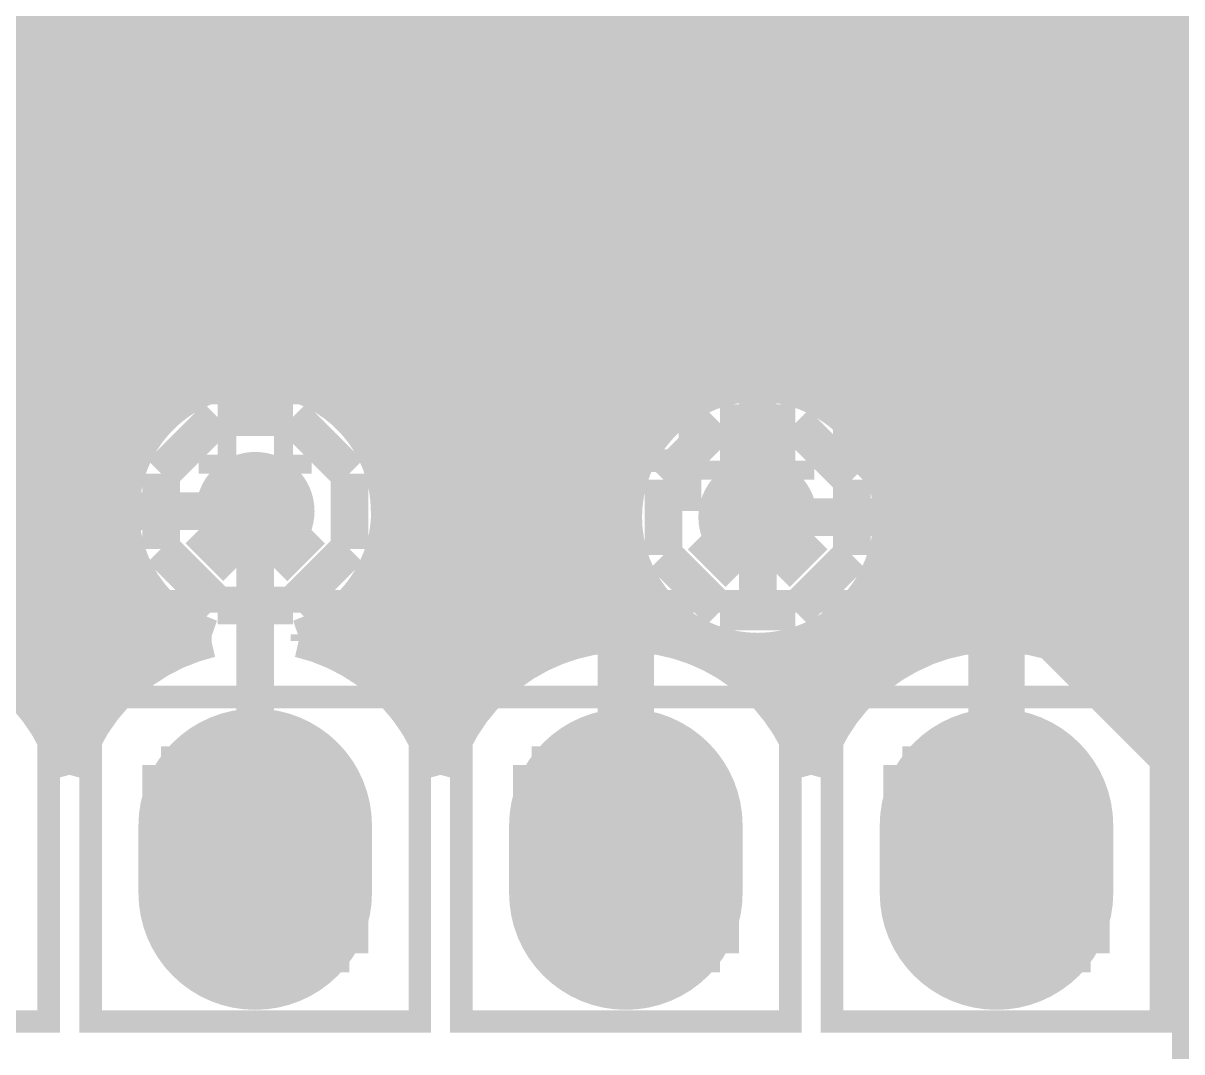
# Model space of a CAD drawing. Extents: x 980 to 1163, y 595 to 881.
# Drawn here: x 1081.04 to 1088.85, y 799.74 to 806.68 of the extents above; entities that cross this region are included whole.
import ezdxf

# ---------------------------------------------------------------- set-up
doc = ezdxf.new("R2010")
doc.units = 0
doc.header["$LTSCALE"] = 10
doc.header["$MEASUREMENT"] = 0
doc.layers.get('0').update_dxf_attribs({"linetype": 'CONTINUOUS'})
for name, color, linetype in [('22-304-2_BOT', 7, 'CONTINUOUS'), ('22-304-2_DRD', 7, 'CONTINUOUS'), ('22-304-2_DRL', 2, 'CONTINUOUS'), ('22-304-2_IN1', 4, 'CONTINUOUS'), ('22-304-2_IN2', 3, 'CONTINUOUS'), ('22-304-2_SMB', 5, 'CONTINUOUS'), ('22-304-2_SMT', 10, 'CONTINUOUS'), ('22-304-2_SPT', 9, 'CONTINUOUS'), ('22-304-2_SST', 11, 'CONTINUOUS'), ('22-304-2_TOP', 13, 'CONTINUOUS'), ('THRUHOLE_TAP', 7, 'CONTINUOUS')]:
    doc.layers.add(name, color=color, linetype=linetype)

# ---------------------------------------------------------------- blocks, each defined once
blk = doc.blocks.new('OBLONG_8')
at = {"const_width": 1.5748}
blk.add_lwpolyline([(0, 0.2286), (0, -0.2286)], dxfattribs=at)
at = {"const_width": 0.7874}
for points in [[(-0.3937, 0.2286, 1), (0.3937, 0.2286, 1)], [(-0.3937, -0.2286, 1), (0.3937, -0.2286, 1)]]:
    blk.add_lwpolyline(points, format="xyb", close=True, dxfattribs=at)
blk = doc.blocks.new('ROUND_39')
at = {"const_width": 0.40005}
blk.add_lwpolyline([(-0.200024, 0, 1), (0.200024, 0, 1)], format="xyb", close=True, dxfattribs=at)
blk = doc.blocks.new('ROUND_14')
at = {"const_width": 0.59944}
blk.add_lwpolyline([(-0.29972, 0, 1), (0.29972, 0, 1)], format="xyb", close=True, dxfattribs=at)
blk = doc.blocks.new('ROUND_87')
at = {"const_width": 0.10033}
blk.add_lwpolyline([(-0.050164, 0, 1), (0.050164, 0, 1)], format="xyb", close=True, dxfattribs=at)
blk = doc.blocks.new('ROUND_38')
at = {"const_width": 0.40005}
blk.add_lwpolyline([(-0.200024, 0, 1), (0.200024, 0, 1)], format="xyb", close=True, dxfattribs=at)
blk = doc.blocks.new('RECTANGLE_15')
blk.add_solid([(0.36957, 2.0447), (0.36957, -2.0447), (-0.36957, 2.0447), (-0.36957, -2.0447)])
blk = doc.blocks.new('ROUND_80')
at = {"const_width": 0.10033}
blk.add_lwpolyline([(-0.050164, 0, 1), (0.050164, 0, 1)], format="xyb", close=True, dxfattribs=at)

msp = doc.modelspace()

# ---------------------------------------------------------------- linework, layer by layer
at = {"layer": '22-304-2_BOT'}
for points, const_width in [([(1094.007, 806.2682), (1063.3823, 806.2682)], 0.254), ([(1081.1369, 806.2682), (1081.1369, 804.0228)], 0.254), ([(1081.3655, 806.2682), (1081.3655, 804.0228)], 0.254), ([(1081.5941, 806.2682), (1081.5941, 804.0228)], 0.254), ([(1081.8227, 806.2682), (1081.8227, 804.0228)], 0.254), ([(1082.0513, 806.2682), (1082.0513, 804.1092)], 0.254), ([(1082.2799, 806.2682), (1082.2799, 804.2362)], 0.254), ([(1082.5085, 806.2682), (1082.5085, 804.2895)], 0.254), ([(1082.7371, 806.2682), (1082.7371, 804.2844)], 0.254), ([(1082.9657, 806.2682), (1082.9657, 804.2158)], 0.254), ([(1083.1943, 806.2682), (1083.1943, 804.0711)], 0.254), ([(1083.4229, 806.2682), (1083.4229, 803.7663)], 0.254), ([(1083.6515, 806.2682), (1083.6515, 802.0238)], 0.254), ([(1083.8801, 806.2682), (1083.8801, 801.7063)], 0.254), ([(1084.1087, 806.2682), (1084.1087, 802.1026)], 0.254), ([(1084.3373, 806.2682), (1084.3373, 802.3159)], 0.254), ([(1084.5659, 806.2682), (1084.5659, 802.4505)], 0.254), ([(1084.7945, 806.2682), (1084.7945, 802.5293)], 0.254), ([(1085.0231, 806.2682), (1085.0231, 802.5623)], 0.254), ([(1085.2517, 806.2682), (1085.2517, 803.878)], 0.254), ([(1085.4803, 806.2682), (1085.4803, 804.099)], 0.254), ([(1085.7089, 806.2682), (1085.7089, 804.2108)], 0.254), ([(1085.9375, 806.2682), (1085.9375, 804.2539)], 0.254), ([(1086.1661, 806.2682), (1086.1661, 804.2362)], 0.254), ([(1086.3947, 806.2682), (1086.3947, 804.1574)], 0.254), ([(1086.6233, 806.2682), (1086.6233, 803.9949)], 0.254), ([(1086.8519, 806.2682), (1086.8519, 803.9822)], 0.254), ([(1087.0805, 806.2682), (1087.0805, 803.9822)], 0.254), ([(1087.3091, 806.2682), (1087.3091, 803.9822)], 0.254), ([(1087.5377, 806.2682), (1087.5377, 803.9822)], 0.254), ([(1087.7663, 806.2682), (1087.7663, 803.9822)], 0.254), ([(1087.9949, 806.2682), (1087.9949, 803.9822)], 0.254), ([(1088.2235, 806.2682), (1088.2235, 803.9822)], 0.254), ([(1088.4521, 806.2682), (1088.4521, 803.9822)], 0.254), ([(1088.6807, 806.2682), (1088.6807, 803.9822)], 0.254), ([(1088.9093, 806.2682), (1088.9093, 803.9822)], 0.254), ([(1093.9867, 806.192), (1053.7049, 806.192)], 0.254), ([(1093.9715, 805.9634), (1053.7049, 805.9634)], 0.254), ([(1094.0147, 805.7348), (1053.7049, 805.7348)], 0.254), ([(1094.1264, 805.5062), (1053.7049, 805.5062)], 0.254), ([(1094.3474, 805.2776), (1053.7049, 805.2776)], 0.254), ([(1109.0896, 805.049), (1050.5959, 805.049)], 0.254), ([(1109.0896, 804.8204), (1050.8245, 804.8204)], 0.254), ([(1109.0896, 804.5918), (1066.4912, 804.5918)], 0.254), ([(1109.0896, 804.3632), (1066.7757, 804.3632)], 0.254), ([(1082.0843, 804.1346), (1073.207, 804.1346)], 0.254), ([(1085.5361, 804.1346), (1083.113, 804.1346)], 0.254), ([(1109.0896, 804.1346), (1086.4404, 804.1346)], 0.254), ([(1081.9497, 804.0228), (1073.3416, 804.0228)], 0.254), ([(1101.2283, 803.9822), (1086.636, 803.9822)], 0.254), ([(1085.272, 803.906), (1083.3441, 803.906)], 0.254), ([(1085.1424, 803.6774), (1083.4584, 803.6774)], 0.254), ([(1085.0866, 803.4488), (1083.5041, 803.4488)], 0.254), ([(1072.6939, 803.3878), (1082.5999, 803.3878)], 0.254), ([(1138.8203, 796.8702), (1138.8203, 800.0452), (1136.9153, 801.9502), (1130.8193, 801.9502), (1129.6763, 800.8072), (1103.7683, 800.8072), (1101.2283, 803.3472), (1085.9883, 803.3472)], 0.254), ([(1085.0891, 803.2202), (1083.4914, 803.2202)], 0.254), ([(1085.1526, 802.9916), (1083.4152, 802.9916)], 0.254), ([(1083.4229, 803.0068), (1083.4229, 802.2677)], 0.254), ([(1081.9497, 802.7528), (1073.3416, 802.7528)], 0.254), ([(1081.9395, 802.763), (1073.3518, 802.763)], 0.254), ([(1081.1369, 802.7528), (1081.1369, 802.0441)], 0.254), ([(1081.3655, 802.7528), (1081.3655, 801.6631)], 0.254), ([(1081.5941, 802.7528), (1081.5941, 802.0873)], 0.254), ([(1081.8227, 802.7528), (1081.8227, 802.3058)], 0.254), ([(1085.2923, 802.763), (1083.2578, 802.763)], 0.254), ([(1085.2517, 802.8163), (1085.2517, 802.5547)], 0.254), ([(1082.0513, 802.6639), (1082.0513, 802.4429)], 0.254), ([(1083.1943, 802.702), (1083.1943, 802.4201)], 0.254), ([(1086.6233, 802.6995), (1086.6233, 802.1203)], 0.254), ([(1099.0972, 802.7122), (1086.636, 802.7122)], 0.254), ([(1086.8519, 802.7122), (1086.8519, 802.3261)], 0.254), ([(1087.0805, 802.7122), (1087.0805, 802.4556)], 0.254), ([(1087.3091, 802.7122), (1087.3091, 802.5318)], 0.254), ([(1087.5377, 802.7122), (1087.5377, 802.5623)], 0.254), ([(1087.7663, 802.7122), (1087.7663, 802.5547)], 0.254), ([(1087.9949, 802.7122), (1087.9949, 802.5013)], 0.254), ([(1088.2235, 802.7122), (1088.2235, 802.4048)], 0.254), ([(1088.4521, 802.7122), (1088.4521, 802.2448)], 0.254), ([(1088.6807, 802.7122), (1088.6807, 801.9832)], 0.254), ([(1088.9093, 802.7122), (1088.9093, 801.7825)], 0.254), ([(1085.4803, 802.5953), (1085.4803, 802.5064)], 0.254), ([(1082.2875, 802.5344), (1080.3774, 802.5344)], 0.254), ([(1084.8199, 802.5344), (1082.9098, 802.5344)], 0.254), ([(1082.9657, 802.5572), (1082.9657, 802.5115)], 0.254), ([(1085.0993, 802.5013), (1085.0993, 801.0408)], 0.381), ([(1085.5844, 802.5344), (1085.3787, 802.5344)], 0.254), ([(1087.3192, 802.5344), (1086.3921, 802.5344)], 0.254), ([(1086.3947, 802.5344), (1086.3947, 801.7444)], 0.254), ([(1087.5986, 802.5013), (1087.5986, 801.0408)], 0.381), ([(1089.8186, 802.5344), (1087.878, 802.5344)], 0.254), ([(1085.7089, 802.4836), (1085.7089, 802.4124)], 0.254), ([(1085.9375, 802.4404), (1085.9375, 802.2575)], 0.254), ([(1086.1661, 802.4556), (1086.1661, 802.0035)], 0.254), ([(1081.8227, 802.3058), (1080.8752, 802.3058)], 0.254), ([(1084.322, 802.3058), (1083.3771, 802.3058)], 0.254), ([(1086.8214, 802.3058), (1085.8765, 802.3058)], 0.254), ([(1089.3207, 802.3058), (1088.3759, 802.3058)], 0.254), ([(1081.5864, 802.0772), (1081.1115, 802.0772)], 0.254), ([(1084.0858, 802.0772), (1083.6108, 802.0772)], 0.254), ([(1086.5852, 802.0772), (1086.1127, 802.0772)], 0.254), ([(1089.0845, 802.0772), (1088.6121, 802.0772)], 0.254), ([(1081.4391, 801.8486), (1081.2562, 801.8486)], 0.254), ([(1083.941, 801.8486), (1083.7581, 801.8486)], 0.254), ([(1086.4404, 801.8486), (1086.2575, 801.8486)], 0.254), ([(1088.9397, 801.8486), (1088.7569, 801.8486)], 0.254)]:
    msp.add_lwpolyline(points, dxfattribs=dict(at, const_width=const_width))
at = {"layer": '22-304-2_BOT', "const_width": 0.254}
for points in [[(1082.5999, 804.2946, 0.201996), (1081.9512, 804.0213)], [(1083.5067, 803.3878, 0.414214), (1082.5999, 804.2946)], [(1085.9883, 804.2539, 0.414214), (1085.0815, 803.3472)], [(1086.636, 803.9822, 0.201487), (1085.9883, 804.2542)], [(1082.8971, 802.5293, 0.319653), (1083.5092, 803.3878)], [(1085.0815, 803.3472, 0.414214), (1085.9883, 802.4404)], [(1081.9497, 802.7528, 0.115857), (1082.3003, 802.5297)], [(1085.9883, 802.4404, 0.201486), (1086.6358, 802.7124)], [(1081.3477, 801.6098, 0.338309), (1080.098, 802.5648)], [(1082.3002, 802.5293, 0.274564), (1081.3477, 801.6098)], [(1083.8496, 801.6098, 0.274939), (1082.8971, 802.5293)], [(1085.0993, 802.5648, 0.33831), (1083.8496, 801.6098)], [(1086.3489, 801.6098, 0.338309), (1085.0993, 802.5648)], [(1087.5986, 802.5648, 0.33831), (1086.3489, 801.6098)], [(1088.8483, 801.6098, 0.338309), (1087.5986, 802.5648)], [(1090.098, 802.5648, 0.33831), (1088.8483, 801.6098)]]:
    msp.add_lwpolyline(points, format="xyb", dxfattribs=at)
at = {"layer": '22-304-2_DRD', "const_width": 0.254}
for points in [[(1082.3459, 804.0228), (1081.9649, 803.6418)], [(1082.8539, 804.0228), (1082.3459, 804.0228)], [(1083.2349, 803.6418), (1082.8539, 804.0228)], [(1085.7343, 803.9822), (1085.3533, 803.6012)], [(1086.2423, 803.9822), (1085.7343, 803.9822)], [(1086.6233, 803.6012), (1086.2423, 803.9822)], [(1082.3459, 803.7688), (1082.3459, 803.6418)], [(1082.4729, 803.7688), (1082.3459, 803.7688)], [(1082.4729, 803.6418), (1082.4729, 803.7688)], [(1082.7269, 803.7688), (1082.7269, 803.6418)], [(1082.8539, 803.7688), (1082.7269, 803.7688)], [(1082.8539, 803.6418), (1082.8539, 803.7688)], [(1085.7343, 803.7282), (1085.7343, 803.6012)], [(1085.8613, 803.7282), (1085.7343, 803.7282)], [(1085.8613, 803.6012), (1085.8613, 803.7282)], [(1086.1153, 803.7282), (1086.1153, 803.6012)], [(1086.2423, 803.7282), (1086.1153, 803.7282)], [(1086.2423, 803.6012), (1086.2423, 803.7282)], [(1081.9649, 803.6418), (1081.9649, 803.1338)], [(1082.3459, 803.6418), (1082.4729, 803.6418)], [(1082.7269, 803.6418), (1082.8539, 803.6418)], [(1083.2349, 803.1338), (1083.2349, 803.6418)], [(1085.3533, 803.6012), (1085.3533, 803.0932)], [(1085.7343, 803.6012), (1085.8613, 803.6012)], [(1086.1153, 803.6012), (1086.2423, 803.6012)], [(1086.6233, 803.0932), (1086.6233, 803.6012)], [(1082.4729, 803.0068), (1082.2189, 803.2608)], [(1082.9809, 803.2608), (1082.7269, 803.0068)], [(1085.8613, 802.9662), (1085.6073, 803.2202)], [(1086.3693, 803.2202), (1086.1153, 802.9662)], [(1081.9649, 803.1338), (1082.3459, 802.7528)], [(1082.8539, 802.7528), (1083.2349, 803.1338)], [(1085.3533, 803.0932), (1085.7343, 802.7122)], [(1086.2423, 802.7122), (1086.6233, 803.0932)], [(1082.7269, 803.0068), (1082.4729, 803.0068)], [(1086.1153, 802.9662), (1085.8613, 802.9662)], [(1082.3459, 802.7528), (1082.8539, 802.7528)], [(1085.7343, 802.7122), (1086.2423, 802.7122)], [(1081.9649, 801.6758), (1081.9649, 801.0408)], [(1082.5999, 801.6758), (1081.9649, 801.6758)], [(1082.5999, 800.4058), (1082.5999, 801.6758)], [(1084.4643, 801.6758), (1084.4643, 801.0408)], [(1085.0993, 801.6758), (1084.4643, 801.6758)], [(1085.0993, 800.4058), (1085.0993, 801.6758)], [(1086.9636, 801.6758), (1086.9636, 801.0408)], [(1087.5986, 801.6758), (1086.9636, 801.6758)], [(1087.5986, 800.4058), (1087.5986, 801.6758)], [(1081.9649, 801.0408), (1083.2349, 801.0408)], [(1083.2349, 801.0408), (1083.2349, 800.4058)], [(1084.4643, 801.0408), (1085.7343, 801.0408)], [(1085.7343, 801.0408), (1085.7343, 800.4058)], [(1086.9636, 801.0408), (1088.2336, 801.0408)], [(1088.2336, 801.0408), (1088.2336, 800.4058)], [(1083.2349, 800.4058), (1082.5999, 800.4058)], [(1085.7343, 800.4058), (1085.0993, 800.4058)], [(1088.2336, 800.4058), (1087.5986, 800.4058)]]:
    msp.add_lwpolyline(points, dxfattribs=at)
at = {"layer": '22-304-2_IN1', "const_width": 0.254}
for points in [[(1082.4069, 826.3342), (1082.4069, 804.2743)], [(1082.6355, 826.3342), (1082.6355, 804.2946)], [(1082.8641, 826.3342), (1082.8641, 804.2539)], [(1083.0927, 826.3342), (1083.0927, 804.1473)], [(1083.3213, 826.3342), (1083.3213, 803.9364)], [(1083.5499, 826.3342), (1083.5499, 802.1483)], [(1083.7785, 826.3342), (1083.7785, 801.8054)], [(1084.0071, 826.3342), (1084.0071, 801.9654)], [(1084.2357, 826.3342), (1084.2357, 802.2346)], [(1084.4643, 826.3342), (1084.4643, 802.3972)], [(1084.6929, 826.3342), (1084.6929, 802.4988)], [(1084.9215, 826.3342), (1084.9215, 802.5521)], [(1085.1501, 826.3342), (1085.1501, 803.6951)], [(1085.3787, 826.3342), (1085.3787, 804.0203)], [(1085.6073, 826.3342), (1085.6073, 804.1701)], [(1085.8359, 826.3342), (1085.8359, 804.2412)], [(1086.0645, 826.3342), (1086.0645, 804.2514)], [(1086.2931, 826.3342), (1086.2931, 804.2006)], [(1086.5217, 826.3342), (1086.5217, 804.0812)], [(1086.7503, 826.3342), (1086.7503, 803.8399)], [(1086.9789, 826.3342), (1086.9789, 802.4048)], [(1082.1783, 819.2374), (1082.1783, 804.1904)], [(1081.9497, 818.9961), (1081.9497, 804.0203)], [(1081.0353, 818.9072), (1081.0353, 802.1635)], [(1081.2639, 818.8361), (1081.2639, 801.8359)], [(1081.7211, 818.8742), (1081.7211, 803.6164)], [(1081.4925, 818.8259), (1081.4925, 801.9425)], [(1087.2075, 807.8277), (1087.2075, 802.5039)], [(1087.4361, 807.5636), (1087.4361, 802.5547)], [(1088.8077, 807.5204), (1088.8077, 801.7368)], [(1087.6647, 807.4137), (1087.6647, 802.5623)], [(1088.5791, 807.3908), (1088.5791, 802.1178)], [(1087.8933, 807.3324), (1087.8933, 802.5318)], [(1088.1219, 807.3045), (1088.1219, 802.4556)], [(1088.3505, 807.3223), (1088.3505, 802.3235)], [(1094.3855, 806.7762), (1029.1151, 806.7762)], [(1094.1442, 806.5476), (1029.3437, 806.5476)], [(1094.0223, 806.319), (1029.5723, 806.319)], [(1093.974, 806.0904), (1029.8009, 806.0904)], [(1093.9842, 805.8618), (1077.37, 805.8618)], [(1094.0553, 805.6332), (1077.5936, 805.6332)], [(1094.2052, 805.4046), (1077.7053, 805.4046)], [(1094.5303, 805.176), (1077.751, 805.176)], [(1113.1637, 804.9474), (1077.7358, 804.9474)], [(1113.2425, 804.7188), (1077.6571, 804.7188)], [(1113.4076, 804.4902), (1077.4945, 804.4902)], [(1082.3561, 804.2616), (1077.1338, 804.2616)], [(1113.7759, 804.2616), (1082.8412, 804.2616)], [(1081.9598, 804.033), (1073.3314, 804.033)], [(1085.3939, 804.033), (1083.2374, 804.033)], [(1117.8297, 804.033), (1086.5826, 804.033)], [(1081.7922, 803.8044), (1073.4991, 803.8044)], [(1085.2034, 803.8044), (1083.4051, 803.8044)], [(1117.7433, 803.8044), (1086.7731, 803.8044)], [(1081.7109, 803.5758), (1073.5804, 803.5758)], [(1085.1094, 803.5758), (1083.4864, 803.5758)], [(1117.7205, 803.5758), (1086.8671, 803.5758)], [(1081.6931, 803.3472), (1073.5981, 803.3472)], [(1085.0815, 803.3472), (1083.5041, 803.3472)], [(1117.756, 803.3472), (1086.895, 803.3472)], [(1081.7211, 803.1567), (1081.7211, 802.2219)], [(1081.7312, 803.1186), (1073.56, 803.1186)], [(1085.1094, 803.1186), (1083.466, 803.1186)], [(1107.5071, 803.1186), (1086.8671, 803.1186)], [(1085.1501, 802.9992), (1085.1501, 802.5623)], [(1081.8379, 802.89), (1073.4534, 802.89)], [(1083.3213, 802.8366), (1083.3213, 802.3439)], [(1085.2034, 802.89), (1083.3594, 802.89)], [(1086.7503, 802.8544), (1086.7503, 802.2473)], [(1107.243, 802.89), (1086.7731, 802.89)], [(1081.9497, 802.7528), (1081.9497, 802.3896)], [(1085.3787, 802.6741), (1085.3787, 802.5344)], [(1082.0538, 802.6614), (1073.2375, 802.6614)], [(1083.0927, 802.6258), (1083.0927, 802.4658)], [(1085.3939, 802.6614), (1083.1435, 802.6614)], [(1086.5217, 802.6131), (1086.5217, 801.9883)], [(1098.9854, 802.6614), (1086.5826, 802.6614)], [(1082.1783, 802.5826), (1082.1783, 802.4937)], [(1085.6073, 802.5242), (1085.6073, 802.4607)], [(1082.0284, 802.4328), (1080.6695, 802.4328)], [(1084.5278, 802.4328), (1083.1689, 802.4328)], [(1087.0297, 802.4328), (1085.6682, 802.4328)], [(1085.8359, 802.4531), (1085.8359, 802.3337)], [(1086.0645, 802.4429), (1086.0645, 802.133)], [(1086.2931, 802.4912), (1086.2931, 801.7724)], [(1089.529, 802.4328), (1088.1701, 802.4328)], [(1081.7007, 802.2042), (1080.9946, 802.2042)], [(1084.2026, 802.2042), (1083.4965, 802.2042)], [(1086.702, 802.2042), (1085.9959, 802.2042)], [(1089.2014, 802.2042), (1088.4952, 802.2042)], [(1081.5128, 801.9756), (1081.1851, 801.9756)], [(1084.0121, 801.9756), (1083.6845, 801.9756)], [(1086.514, 801.9756), (1086.1838, 801.9756)], [(1089.0134, 801.9756), (1088.6857, 801.9756)], [(1081.3934, 801.747), (1081.302, 801.747)], [(1083.8953, 801.747), (1083.8039, 801.747)], [(1086.3947, 801.747), (1086.3032, 801.747)], [(1088.894, 801.747), (1088.8026, 801.747)]]:
    msp.add_lwpolyline(points, dxfattribs=at)
for points in [[(1082.5999, 804.2946, 0.414214), (1081.6931, 803.3878)], [(1083.5067, 803.3878, 0.414214), (1082.5999, 804.2946)], [(1085.9883, 804.2539, 0.414214), (1085.0815, 803.3472)], [(1086.895, 803.3472, 0.414214), (1085.9883, 804.2539)], [(1081.6906, 803.3878, 0.318926), (1082.3002, 802.5293)], [(1082.8971, 802.5293, 0.319653), (1083.5092, 803.3878)], [(1085.0815, 803.3472, 0.414214), (1085.9883, 802.4404)], [(1085.9883, 802.4404, 0.414214), (1086.895, 803.3472)], [(1081.3477, 801.6098, 0.338309), (1080.098, 802.5648)], [(1082.3002, 802.5293, 0.274564), (1081.3477, 801.6098)], [(1083.8496, 801.6098, 0.274939), (1082.8971, 802.5293)], [(1085.0993, 802.5648, 0.33831), (1083.8496, 801.6098)], [(1086.3489, 801.6098, 0.338309), (1085.0993, 802.5648)], [(1087.5986, 802.5648, 0.33831), (1086.3489, 801.6098)], [(1088.8483, 801.6098, 0.338309), (1087.5986, 802.5648)], [(1090.098, 802.5648, 0.33831), (1088.8483, 801.6098)]]:
    msp.add_lwpolyline(points, format="xyb", dxfattribs=at)
at = {"layer": '22-304-2_IN2'}
for points, const_width in [([(1082.5085, 835.0845), (1082.5085, 804.4089)], 0.254), ([(1082.7371, 835.0845), (1082.7371, 804.4038)], 0.254), ([(1085.0231, 834.3098), (1085.0231, 803.6951)], 0.254), ([(1085.2517, 834.1878), (1085.2517, 804.0609)], 0.254), ([(1085.4803, 825.3004), (1085.4803, 804.2387)], 0.254), ([(1084.7945, 825.2242), (1084.7945, 802.6487)], 0.254), ([(1082.9657, 825.0184), (1082.9657, 804.3454)], 0.254), ([(1084.5659, 824.8584), (1084.5659, 802.5775)], 0.254), ([(1085.7089, 824.7873), (1085.7089, 804.3352)], 0.254), ([(1083.1943, 824.7644), (1083.1943, 804.2235)], 0.254), ([(1083.4229, 824.6298), (1083.4229, 803.9974)], 0.254), ([(1084.3373, 824.6806), (1084.3373, 802.4607)], 0.254), ([(1083.6515, 824.5612), (1083.6515, 802.2143)], 0.254), ([(1083.8801, 824.546), (1083.8801, 801.9857)], 0.254), ([(1084.1087, 824.5841), (1084.1087, 802.2778)], 0.254), ([(1085.9375, 824.5841), (1085.9375, 804.3708)], 0.254), ([(1086.1661, 824.4723), (1086.1661, 804.3581)], 0.254), ([(1086.8519, 824.4825), (1086.8519, 803.9009)], 0.254), ([(1086.3947, 824.4241), (1086.3947, 804.2895)], 0.254), ([(1086.6233, 824.4266), (1086.6233, 804.1523)], 0.254), ([(1082.2799, 819.1764), (1082.2799, 804.3606)], 0.254), ([(1082.0513, 818.9224), (1082.0513, 804.2539)], 0.254), ([(1081.8227, 818.7878), (1081.8227, 804.0584)], 0.254), ([(1081.1369, 818.7421), (1081.1369, 802.2296)], 0.254), ([(1081.3655, 818.704), (1081.3655, 801.9603)], 0.254), ([(1081.5941, 818.7192), (1081.5941, 803.5935)], 0.254), ([(1087.0805, 807.8099), (1087.0805, 802.5852)], 0.254), ([(1087.3091, 807.5178), (1087.3091, 802.6537)], 0.254), ([(1088.9093, 807.4493), (1088.9093, 802.034)], 0.254), ([(1087.5377, 807.3477), (1087.5377, 802.6817)], 0.254), ([(1088.6807, 807.307), (1088.6807, 802.1813)], 0.254), ([(1087.7663, 807.2461), (1087.7663, 802.6741)], 0.254), ([(1087.9949, 807.1953), (1087.9949, 802.6258)], 0.254), ([(1088.4521, 807.2232), (1088.4521, 802.3972)], 0.254), ([(1088.2235, 807.1876), (1088.2235, 802.5369)], 0.254), ([(1094.0705, 806.6492), (1024.185, 806.6492)], 0.254), ([(1093.9359, 806.4206), (1024.4136, 806.4206)], 0.254), ([(1093.8673, 806.192), (1027.3041, 806.192)], 0.254), ([(1093.8521, 805.9634), (1027.9213, 805.9634)], 0.254), ([(1093.8902, 805.7348), (1028.3303, 805.7348)], 0.254), ([(1093.9867, 805.5062), (1028.6452, 805.5062)], 0.254), ([(1094.1645, 805.2776), (1028.8992, 805.2776)], 0.254), ([(1094.5303, 805.049), (1029.1126, 805.049)], 0.254), ([(1113.0748, 804.8204), (1029.2929, 804.8204)], 0.254), ([(1113.179, 804.5918), (1029.4479, 804.5918)], 0.254), ([(1082.2824, 804.3632), (1073.0089, 804.3632)], 0.254), ([(1085.8435, 804.3632), (1082.9149, 804.3632)], 0.254), ([(1113.3669, 804.3632), (1086.133, 804.3632)], 0.254), ([(1081.8963, 804.1346), (1073.3949, 804.1346)], 0.254), ([(1085.3304, 804.1346), (1083.3009, 804.1346)], 0.254), ([(1113.786, 804.1346), (1086.6461, 804.1346)], 0.254), ([(1081.7134, 803.906), (1073.5778, 803.906)], 0.254), ([(1085.1272, 803.906), (1083.4838, 803.906)], 0.254), ([(1117.6468, 803.906), (1086.8493, 803.906)], 0.254), ([(1081.6144, 803.6774), (1073.6769, 803.6774)], 0.254), ([(1085.0154, 803.6774), (1083.5829, 803.6774)], 0.254), ([(1117.6036, 803.6774), (1086.9585, 803.6774)], 0.254), ([(1081.5737, 803.4488), (1073.7175, 803.4488)], 0.254), ([(1084.9672, 803.4488), (1083.6235, 803.4488)], 0.254), ([(1117.6113, 803.4488), (1087.0093, 803.4488)], 0.254), ([(1081.5864, 803.2202), (1073.7048, 803.2202)], 0.254), ([(1084.9697, 803.2202), (1083.6108, 803.2202)], 0.254), ([(1107.4462, 803.2202), (1087.0068, 803.2202)], 0.254), ([(1081.5941, 803.1795), (1081.5941, 802.2626)], 0.254), ([(1081.6525, 802.9916), (1073.6388, 802.9916)], 0.254), ([(1085.0256, 802.9916), (1083.5448, 802.9916)], 0.254), ([(1085.0231, 802.9992), (1085.0231, 802.6817)], 0.254), ([(1107.1744, 802.9916), (1086.9509, 802.9916)], 0.254), ([(1081.7846, 802.763), (1073.5067, 802.763)], 0.254), ([(1085.145, 802.763), (1083.4127, 802.763)], 0.254), ([(1083.4229, 802.7757), (1083.4229, 802.4175)], 0.254), ([(1098.9245, 802.763), (1086.8315, 802.763)], 0.254), ([(1086.8519, 802.7934), (1086.8519, 802.4683)], 0.254), ([(1081.8227, 802.7147), (1081.8227, 802.4505)], 0.254), ([(1085.0993, 802.6207), (1085.0993, 801.0408)], 0.381), ([(1085.2085, 802.6791), (1085.0993, 802.6834)], 0.254), ([(1087.5986, 802.6207), (1087.5986, 801.0408)], 0.381), ([(1081.9674, 802.5344), (1080.7305, 802.5344)], 0.254), ([(1084.4668, 802.5344), (1083.2298, 802.5344)], 0.254), ([(1086.9662, 802.5344), (1086.6131, 802.5344)], 0.254), ([(1086.6233, 802.5394), (1086.6233, 802.2931)], 0.254), ([(1089.4655, 802.5344), (1088.2311, 802.5344)], 0.254), ([(1086.3947, 802.4048), (1086.3947, 802.0086)], 0.254), ([(1081.6372, 802.3058), (1081.0607, 802.3058)], 0.254), ([(1084.1366, 802.3058), (1083.56, 802.3058)], 0.254), ([(1086.636, 802.3058), (1086.0619, 802.3058)], 0.254), ([(1086.1661, 802.3362), (1086.1661, 802.1965)], 0.254), ([(1089.1353, 802.3058), (1088.5613, 802.3058)], 0.254), ([(1081.4391, 802.0772), (1081.2588, 802.0772)], 0.254), ([(1083.9385, 802.0772), (1083.7581, 802.0772)], 0.254), ([(1086.4378, 802.0772), (1086.26, 802.0772)], 0.254), ([(1088.9372, 802.0772), (1088.7594, 802.0772)], 0.254)]:
    msp.add_lwpolyline(points, dxfattribs=dict(at, const_width=const_width))
at = {"layer": '22-304-2_IN2', "const_width": 0.254}
for points in [[(1082.5999, 804.414, 0.414214), (1081.5737, 803.3878)], [(1083.6261, 803.3878, 0.414214), (1082.5999, 804.414)], [(1085.9883, 804.3733, 0.414214), (1084.9621, 803.3472)], [(1087.0144, 803.3472, 0.414214), (1085.9883, 804.3733)], [(1081.5737, 803.3878, 0.242213), (1082.0035, 802.5528)], [(1083.1943, 802.5521, 0.242747), (1083.6254, 803.3878)], [(1084.9621, 803.3472, 0.178964), (1085.209, 802.6796)], [(1086.0416, 802.321, 0.399084), (1087.017, 803.3472)], [(1081.3477, 801.9298, 0.278009), (1080.098, 802.6817)], [(1085.0993, 802.6842, 0.278009), (1083.8496, 801.9298)], [(1087.5986, 802.6842, 0.278009), (1086.3489, 801.9298)], [(1088.8483, 801.9298, 0.278009), (1087.5986, 802.6817)], [(1090.098, 802.6842, 0.278009), (1088.8483, 801.9298)], [(1082.003, 802.5521, 0.16393), (1081.3485, 801.9294)], [(1083.8496, 801.9298, 0.164133), (1083.1941, 802.5519)], [(1086.3489, 801.9298, 0.088724), (1086.0426, 802.3221)]]:
    msp.add_lwpolyline(points, format="xyb", dxfattribs=at)
at = {"layer": '22-304-2_SST', "const_width": 0.1524}
for points in [[(1084.3957, 803.7282), (1084.3957, 803.558), (1084.4566, 803.3903), (1084.6929, 803.3903), (1084.7513, 803.558), (1084.7513, 804.4063)], [(1084.8122, 804.4063), (1084.5735, 804.4063)], [(1085.6504, 803.7282), (1085.1755, 803.7282), (1085.4117, 804.4063), (1085.5311, 804.4063), (1085.5311, 803.3903)], [(1082.8996, 795.971), (1082.4983, 795.971), (1082.4983, 796.8016), (1075.8791, 796.8016), (1075.8791, 802.7807), (1094.3195, 802.7807), (1094.3195, 796.8016), (1087.7002, 796.8016), (1087.7002, 795.971), (1087.2989, 795.971), (1087.2989, 794.7899), (1082.8996, 794.7899), (1082.8996, 795.971), (1082.8996, 797.4467), (1083.7099, 797.4467)], [(1081.208, 802.1356), (1078.988, 802.1356), (1078.988, 799.9461), (1081.208, 799.9461), (1081.208, 802.1356)], [(1083.7099, 802.1356), (1081.4899, 802.1356), (1081.4899, 799.9461), (1083.7099, 799.9461), (1083.7099, 802.1356)], [(1086.2092, 802.1356), (1083.9893, 802.1356), (1083.9893, 799.9461), (1086.2092, 799.9461), (1086.2092, 802.1356)], [(1088.7086, 802.1356), (1086.4886, 802.1356), (1086.4886, 799.9461), (1088.7086, 799.9461), (1088.7086, 802.1356)], [(1082.2824, 801.3583), (1082.2824, 800.7233), (1082.9174, 800.7233), (1082.7675, 800.8732), (1082.7675, 801.2085), (1082.9174, 801.3583), (1082.2824, 801.3583), (1082.4323, 801.2085), (1082.4323, 800.8732), (1082.7675, 800.8732)], [(1082.9174, 801.3583), (1082.9174, 800.7233)], [(1084.7818, 801.3583), (1084.7818, 800.7233), (1085.4168, 800.7233), (1085.2669, 800.8732), (1085.2669, 801.2085), (1085.4168, 801.3583), (1084.7818, 801.3583), (1084.9316, 801.2085), (1084.9316, 800.8732), (1085.2669, 800.8732)], [(1085.4168, 801.3583), (1085.4168, 800.7233)], [(1087.2811, 801.3583), (1087.2811, 800.7233), (1087.9161, 800.7233), (1087.7663, 800.8732), (1087.7663, 801.2085), (1087.9161, 801.3583), (1087.2811, 801.3583), (1087.431, 801.2085), (1087.431, 800.8732), (1087.7663, 800.8732)], [(1087.9161, 801.3583), (1087.9161, 800.7233)], [(1082.4323, 801.2085), (1082.7675, 801.2085)], [(1084.9316, 801.2085), (1085.2669, 801.2085)], [(1087.431, 801.2085), (1087.7663, 801.2085)], [(1082.2824, 800.7233), (1082.4323, 800.8732)], [(1084.7818, 800.7233), (1084.9316, 800.8732)], [(1087.2811, 800.7233), (1087.431, 800.8732)]]:
    msp.add_lwpolyline(points, dxfattribs=at)
at = {"layer": '22-304-2_TOP'}
for points, const_width in [([(1085.9883, 803.3472), (1085.9883, 820.3652), (1085.2263, 821.1272), (1085.2263, 825.4452), (1088.5283, 828.7472), (1088.5283, 833.4462), (1088.1473, 833.8272), (1088.1473, 845.5112), (1086.1153, 847.5432), (1086.1153, 858.7192), (1084.0833, 860.7512)], 0.254), ([(1077.5986, 798.5415), (1078.7493, 799.6921), (1078.7493, 802.2042), (1080.7813, 804.2362), (1083.8293, 804.2362), (1085.4803, 805.8872), (1085.4803, 819.9842), (1082.5593, 822.9052), (1082.5593, 823.9466)], 0.254), ([(1087.6393, 822.3819), (1087.6393, 822.2702), (1088.2743, 821.6352), (1088.2743, 819.8572), (1086.6233, 818.2062), (1086.6233, 803.8552), (1088.9093, 801.5692), (1088.9093, 795.9812)], 0.254), ([(1087.2583, 807.7515), (1087.2583, 804.1168)], 0.254), ([(1087.3091, 807.688), (1087.3091, 804.066)], 0.254), ([(1088.9093, 807.6042), (1088.9093, 802.4658)], 0.254), ([(1087.5377, 807.4874), (1087.5377, 803.8374)], 0.254), ([(1088.6807, 807.4391), (1088.6807, 802.6944)], 0.254), ([(1087.7663, 807.3705), (1087.7663, 803.6088)], 0.254), ([(1087.9949, 807.3146), (1087.9949, 803.3802)], 0.254), ([(1088.2235, 807.3045), (1088.2235, 803.1516)], 0.254), ([(1088.4521, 807.3451), (1088.4521, 802.923)], 0.254), ([(1091.7744, 806.6492), (1087.2583, 806.6492)], 0.254), ([(1091.7744, 806.4206), (1087.2583, 806.4206)], 0.254), ([(1091.7744, 806.192), (1087.2583, 806.192)], 0.254), ([(1091.7744, 805.9634), (1087.2583, 805.9634)], 0.254), ([(1091.7744, 805.7348), (1087.2583, 805.7348)], 0.254), ([(1084.2001, 805.5062), (1068.8509, 805.5062)], 0.254), ([(1081.5331, 805.4935), (1081.0454, 805.4935), (1080.2631, 805.4935)], 0.254), ([(1081.1369, 805.4935), (1081.1369, 804.8712)], 0.254), ([(1081.3655, 805.4935), (1081.3655, 804.8712)], 0.254), ([(1082.3154, 805.4935), (1081.5331, 805.4935)], 0.254), ([(1081.5941, 805.4935), (1081.5941, 804.8712)], 0.254), ([(1081.8227, 805.4935), (1081.8227, 804.8712)], 0.254), ([(1082.0513, 805.4935), (1082.0513, 804.8712)], 0.254), ([(1082.2799, 805.4935), (1082.2799, 804.8712)], 0.254), ([(1082.8031, 805.4935), (1082.3154, 805.4935)], 0.254), ([(1082.5085, 805.4935), (1082.5085, 804.8712)], 0.254), ([(1082.7371, 805.4935), (1082.7371, 804.8712)], 0.254), ([(1083.5854, 805.4935), (1082.8031, 805.4935)], 0.254), ([(1082.9657, 805.4935), (1082.9657, 804.8712)], 0.254), ([(1083.1943, 805.4935), (1083.1943, 804.8712)], 0.254), ([(1083.4229, 805.4935), (1083.4229, 804.8712)], 0.254), ([(1084.1874, 805.4935), (1083.5651, 804.8712)], 0.254), ([(1084.0731, 805.4935), (1083.5854, 805.4935)], 0.254), ([(1083.6515, 805.4935), (1083.6515, 804.955)], 0.254), ([(1083.8801, 805.4935), (1083.8801, 805.1836)], 0.254), ([(1084.1874, 805.4935), (1084.0731, 805.4935)], 0.254), ([(1084.1087, 805.4935), (1084.1087, 805.4122)], 0.254), ([(1091.7744, 805.5062), (1087.2583, 805.5062)], 0.254), ([(1083.9715, 805.2776), (1069.0795, 805.2776)], 0.254), ([(1091.7744, 805.2776), (1087.2583, 805.2776)], 0.254), ([(1083.7429, 805.049), (1069.3081, 805.049)], 0.254), ([(1091.7744, 805.049), (1087.2583, 805.049)], 0.254), ([(1083.5651, 804.8712), (1080.7813, 804.8712)], 0.254), ([(1085.3533, 804.861), (1084.2814, 803.7917)], 0.254), ([(1085.3533, 804.861), (1085.3533, 803.9949)], 0.254), ([(1085.3533, 804.8204), (1085.3101, 804.8204)], 0.254), ([(1091.7744, 804.8204), (1087.2583, 804.8204)], 0.254), ([(1085.2517, 804.7594), (1085.2517, 803.878)], 0.254), ([(1085.3533, 804.5918), (1085.0815, 804.5918)], 0.254), ([(1091.7744, 804.5918), (1087.2583, 804.5918)], 0.254), ([(1085.0231, 804.5308), (1085.0231, 802.5623)], 0.254), ([(1085.3533, 804.3632), (1084.8529, 804.3632)], 0.254), ([(1091.7744, 804.3632), (1087.2583, 804.3632)], 0.254), ([(1084.7945, 804.3022), (1084.7945, 802.5293)], 0.254), ([(1084.5659, 804.0736), (1084.5659, 802.4505)], 0.254), ([(1085.3533, 804.1346), (1084.6243, 804.1346)], 0.254), ([(1091.7744, 804.1346), (1087.2583, 804.1346)], 0.254), ([(1087.2583, 804.1168), (1089.1861, 802.1889)], 0.254), ([(1084.3373, 803.845), (1084.3373, 802.3159)], 0.254), ([(1085.272, 803.906), (1084.3957, 803.906)], 0.254), ([(1091.7744, 803.906), (1087.4691, 803.906)], 0.254), ([(1083.8293, 803.6012), (1083.4813, 803.6012)], 0.254), ([(1083.6515, 803.6012), (1083.6515, 802.0238)], 0.254), ([(1083.8801, 803.6037), (1083.8801, 801.7063)], 0.254), ([(1084.1087, 803.6647), (1084.1087, 802.1026)], 0.254), ([(1085.1424, 803.6774), (1084.1315, 803.6774)], 0.254), ([(1091.7744, 803.6774), (1087.6977, 803.6774)], 0.254), ([(1085.0866, 803.4488), (1083.5041, 803.4488)], 0.254), ([(1091.7744, 803.4488), (1087.9263, 803.4488)], 0.254), ([(1082.5999, 803.3878), (1082.5999, 801.0408)], 0.254), ([(1085.0891, 803.2202), (1083.4914, 803.2202)], 0.254), ([(1091.7744, 803.2202), (1088.1549, 803.2202)], 0.254), ([(1085.1526, 802.9916), (1083.4152, 802.9916)], 0.254), ([(1083.4229, 803.0068), (1083.4229, 802.2677)], 0.254), ([(1091.7744, 802.9916), (1088.3835, 802.9916)], 0.254), ([(1086.7401, 802.8392), (1087.1109, 802.4683)], 0.254), ([(1085.2923, 802.763), (1083.2578, 802.763)], 0.254), ([(1085.2517, 802.8163), (1085.2517, 802.5547)], 0.254), ([(1086.8163, 802.763), (1086.6817, 802.763)], 0.254), ([(1091.7744, 802.763), (1088.6121, 802.763)], 0.254), ([(1083.2349, 802.7376), (1083.2349, 802.3972)], 0.254), ([(1086.6233, 802.6995), (1086.6233, 802.1203)], 0.254), ([(1086.8519, 802.7274), (1086.8519, 802.3261)], 0.254), ([(1085.4803, 802.5953), (1085.4803, 802.5064)], 0.254), ([(1084.8199, 802.5344), (1083.2349, 802.5344)], 0.254), ([(1085.0993, 802.5013), (1085.0993, 801.0408)], 0.381), ([(1085.5844, 802.5344), (1085.3787, 802.5344)], 0.254), ([(1087.0449, 802.5344), (1086.3921, 802.5344)], 0.254), ([(1086.3947, 802.5344), (1086.3947, 801.7444)], 0.254), ([(1089.8186, 802.5344), (1088.8407, 802.5344)], 0.254), ([(1085.7089, 802.4836), (1085.7089, 802.4124)], 0.254), ([(1085.9375, 802.4404), (1085.9375, 802.2575)], 0.254), ([(1086.1661, 802.4556), (1086.1661, 802.0035)], 0.254), ([(1087.0805, 802.4988), (1087.0805, 802.4556)], 0.254), ([(1084.322, 802.3058), (1083.3771, 802.3058)], 0.254), ([(1086.8214, 802.3058), (1085.8765, 802.3058)], 0.254), ([(1084.0858, 802.0772), (1083.6108, 802.0772)], 0.254), ([(1086.5852, 802.0772), (1086.1127, 802.0772)], 0.254), ([(1083.941, 801.8486), (1083.7581, 801.8486)], 0.254), ([(1086.4404, 801.8486), (1086.2575, 801.8486)], 0.254)]:
    msp.add_lwpolyline(points, dxfattribs=dict(at, const_width=const_width))
at = {"layer": '22-304-2_TOP', "const_width": 0.254}
for points in [[(1085.3533, 803.9949, 0.201487), (1085.0812, 803.3472)], [(1083.8293, 803.6012, 0.198912), (1084.2783, 803.7872)], [(1083.5067, 803.3878, 0.059446), (1083.4812, 803.6012)], [(1083.2349, 802.7376, 0.201996), (1083.5088, 803.3878)], [(1085.0815, 803.3472, 0.414214), (1085.9883, 802.4404)], [(1085.9883, 802.4404, 0.249114), (1086.7396, 802.8395)], [(1085.0993, 802.5648, 0.33831), (1083.8496, 801.6098)], [(1086.3489, 801.6098, 0.338309), (1085.0993, 802.5648)], [(1087.1109, 802.4683, 0.233761), (1086.3498, 801.6096)], [(1083.8496, 801.6098, 0.200647), (1083.2354, 802.398)]]:
    msp.add_lwpolyline(points, format="xyb", dxfattribs=at)

# ---------------------------------------------------------------- block references
at = {"layer": '22-304-2_BOT'}
for name, p in [('ROUND_39', (1082.5999, 803.3878)), ('ROUND_39', (1085.9883, 803.3472)), ('OBLONG_8', (1082.5999, 801.0408)), ('OBLONG_8', (1085.0993, 801.0408)), ('OBLONG_8', (1087.5986, 801.0408))]:
    msp.add_blockref(name, p, dxfattribs=at)
at = {"layer": '22-304-2_DRL'}
for name, p in [('ROUND_87', (1082.5999, 803.3878)), ('ROUND_87', (1085.9883, 803.3472)), ('ROUND_14', (1082.5999, 801.0408)), ('ROUND_14', (1085.0993, 801.0408)), ('ROUND_14', (1087.5986, 801.0408))]:
    msp.add_blockref(name, p, dxfattribs=at)
at = {"layer": '22-304-2_IN1'}
for name, p in [('ROUND_39', (1082.5999, 803.3878)), ('ROUND_38', (1085.9883, 803.3472)), ('OBLONG_8', (1082.5999, 801.0408)), ('OBLONG_8', (1085.0993, 801.0408)), ('OBLONG_8', (1087.5986, 801.0408))]:
    msp.add_blockref(name, p, dxfattribs=at)
at = {"layer": '22-304-2_IN2'}
for name, p in [('ROUND_38', (1082.5999, 803.3878)), ('ROUND_38', (1085.9883, 803.3472)), ('OBLONG_8', (1082.5999, 801.0408)), ('OBLONG_8', (1085.0993, 801.0408)), ('OBLONG_8', (1087.5986, 801.0408))]:
    msp.add_blockref(name, p, dxfattribs=at)
at = {"layer": '22-304-2_SMB'}
for p in [(1082.5999, 801.0408), (1085.0993, 801.0408), (1087.5986, 801.0408)]:
    msp.add_blockref('OBLONG_8', p, dxfattribs=at)
at = {"layer": '22-304-2_SMT'}
for name, p in [('RECTANGLE_15', (1081.9243, 808.0462)), ('RECTANGLE_15', (1083.1943, 808.0462)), ('RECTANGLE_15', (1084.4643, 808.0462)), ('OBLONG_8', (1082.5999, 801.0408)), ('OBLONG_8', (1085.0993, 801.0408)), ('OBLONG_8', (1087.5986, 801.0408))]:
    msp.add_blockref(name, p, dxfattribs=at)
at = {"layer": '22-304-2_SPT'}
for p in [(1081.9243, 808.0462), (1083.1943, 808.0462), (1084.4643, 808.0462)]:
    msp.add_blockref('RECTANGLE_15', p, dxfattribs=at)
at = {"layer": '22-304-2_TOP'}
for name, p in [('RECTANGLE_15', (1081.9243, 808.0462)), ('RECTANGLE_15', (1083.1943, 808.0462)), ('RECTANGLE_15', (1084.4643, 808.0462)), ('ROUND_39', (1082.5999, 803.3878)), ('ROUND_39', (1085.9883, 803.3472)), ('OBLONG_8', (1082.5999, 801.0408)), ('OBLONG_8', (1085.0993, 801.0408)), ('OBLONG_8', (1087.5986, 801.0408))]:
    msp.add_blockref(name, p, dxfattribs=at)
at = {"layer": 'THRUHOLE_TAP'}
for name, p in [('ROUND_80', (1082.5999, 803.3878)), ('ROUND_80', (1085.9883, 803.3472)), ('ROUND_14', (1082.5999, 801.0408)), ('ROUND_14', (1085.0993, 801.0408)), ('ROUND_14', (1087.5986, 801.0408))]:
    msp.add_blockref(name, p, dxfattribs=at)

doc.saveas('drawing.dxf')
